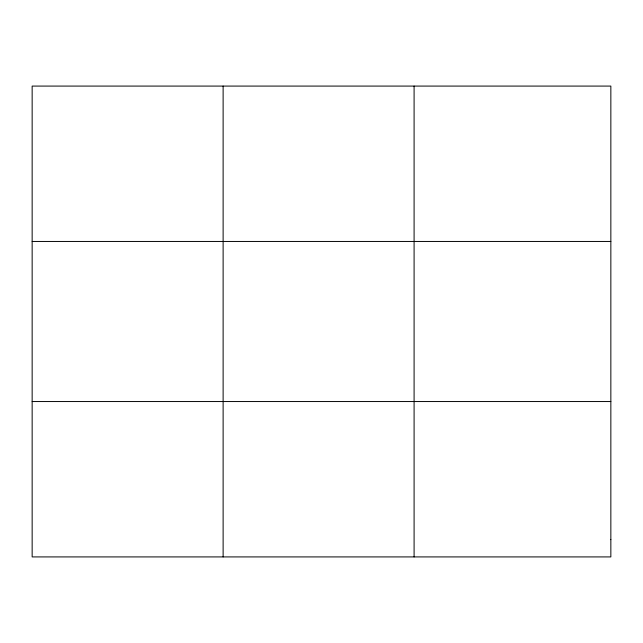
<?xml version="1.0" encoding="UTF-8"?>
<svg xmlns="http://www.w3.org/2000/svg" width="643" height="643" viewBox="0 0 643 643"><rect width="100%" height="100%" fill="white"/><g stroke="black" fill="none" stroke-linecap="round" stroke-linejoin="round"><path stroke-width="0.96" d="M223.121 86.082L223.121 556.918M414.092 86.082L414.092 556.918M32.15 241.455L610.85 241.455M32.15 401.545L610.85 401.545M610.85 539.654L610.85 556.918L32.15 556.918L32.15 86.082L610.85 86.082L610.85 539.654"/></g></svg>
